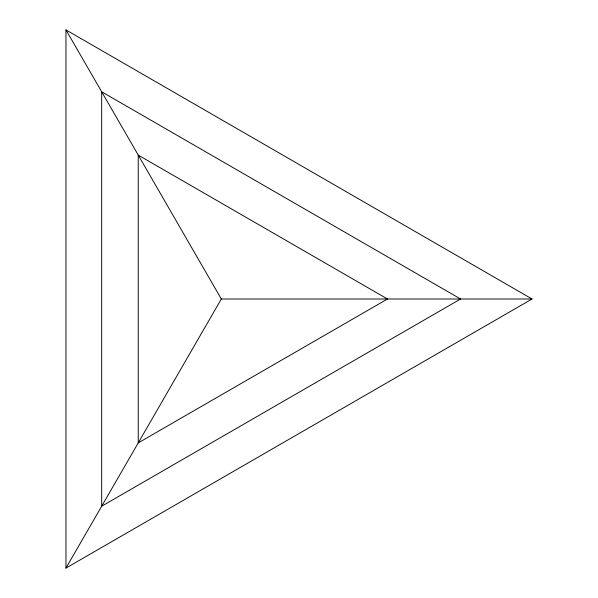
<?xml version="1.0" encoding="UTF-8"?>
<svg xmlns="http://www.w3.org/2000/svg" width="598" height="598" viewBox="0 0 598 598"><rect width="100%" height="100%" fill="white"/><g stroke="black" fill="none" stroke-linecap="round" stroke-linejoin="round"><path stroke-width="0.9" d="M65.952 568.1L221.32 299L532.048 299L65.952 29.9L65.952 568.1L532.048 299M65.952 29.9L221.32 299M387.482 299L138.235 442.901L138.235 155.099L387.482 299M460.595 299L101.675 506.222L101.675 91.778L460.595 299"/></g></svg>
